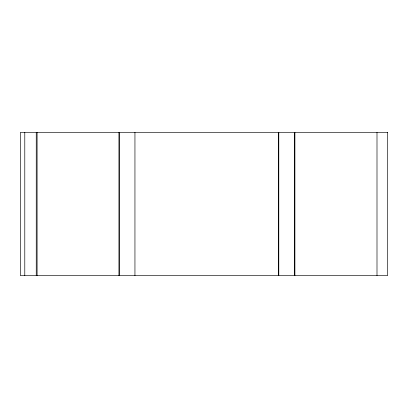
<?xml version="1.0" encoding="UTF-8"?>
<svg xmlns="http://www.w3.org/2000/svg" width="408" height="408" viewBox="0 0 408 408"><rect width="100%" height="100%" fill="white"/><g stroke="black" fill="none" stroke-linecap="round" stroke-linejoin="round"><path stroke-width="0.61" d="M376.997 132.371L376.997 275.63M294.882 132.371L294.882 275.63M294.714 132.371L294.714 275.63M278.797 132.371L278.797 275.63M278.659 132.371L278.659 275.63M134.946 132.371L134.946 275.63M119.207 132.371L119.207 275.63M119.029 132.371L119.029 275.63M37.092 132.371L37.092 275.63M36.246 132.371L36.246 275.63M24.786 132.371L24.786 275.63M387.6 132.371L20.4 132.371L20.4 275.63L387.6 275.63L387.6 132.371"/></g></svg>
